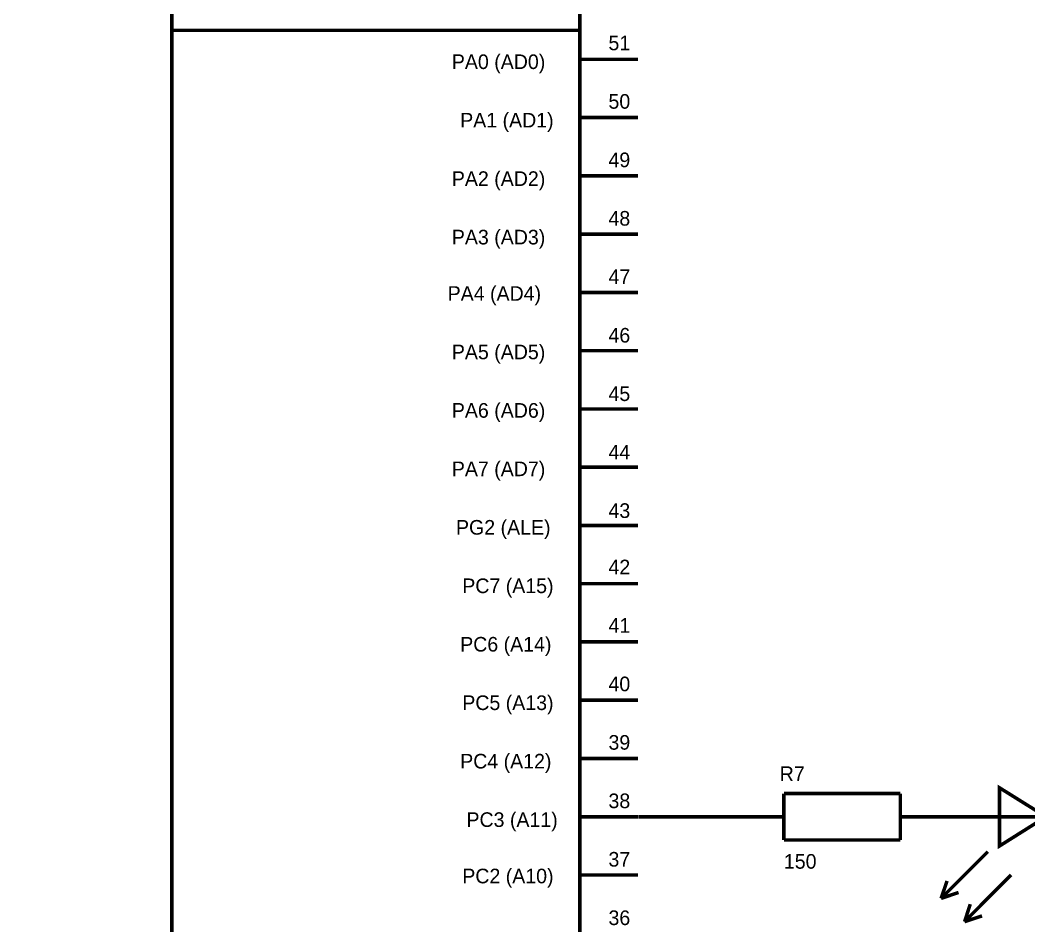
# Model space of a CAD drawing. Header units: inches. Extents: x 0 to 594, y 0 to 420.
# Drawn here: x 304.5 to 391, y 153.1 to 230.9 of the extents above; entities that cross this region are included whole.
import ezdxf

# ---------------------------------------------------------------- set-up
doc = ezdxf.new("R2010")
doc.units = ezdxf.units.IN
doc.layers.add('Sheet', color=255, linetype='Continuous')

msp = doc.modelspace()

# ---------------------------------------------------------------- linework, layer by layer
at = {"layer": 'Sheet'}
for points in [[(265.004, 309.994, 0.3, 0.3, 0), (352.503, 309.994, 0.3, 0.3, 0), (352.503, 135.002, 0.3, 0.3, 0), (265.004, 135.002, 0.3, 0.3, 0), (265.004, 309.994, 0.3, 0.3, 0)], [(388.519, 159.986, 0.3, 0.3, 0), (388.519, 164.981, 0.3, 0.3, 0), (392.506, 162.495, 0.3, 0.3, 0), (388.519, 159.986, 0.3, 0.3, 0)]]:
    msp.add_lwpolyline(points, format="xyseb", close=True, dxfattribs=at)
for points in [[(317.506, 135.002, 0.3, 0.3, 0), (317.506, 309.994, 0.3, 0.3, 0)], [(352.503, 229.99, 0.3, 0.3, 0), (317.506, 229.99, 0.3, 0.3, 0)], [(352.503, 227.493, 0.3, 0.3, 0), (357.509, 227.493, 0.3, 0.3, 0)], [(352.503, 222.498, 0.3, 0.3, 0), (357.509, 222.498, 0.3, 0.3, 0)], [(352.503, 217.492, 0.3, 0.3, 0), (357.509, 217.492, 0.3, 0.3, 0)], [(352.503, 212.497, 0.3, 0.3, 0), (357.509, 212.497, 0.3, 0.3, 0)], [(352.503, 207.491, 0.3, 0.3, 0), (357.509, 207.491, 0.3, 0.3, 0)], [(352.503, 202.497, 0.3, 0.3, 0), (357.509, 202.497, 0.3, 0.3, 0)], [(352.503, 197.491, 0.3, 0.3, 0), (357.509, 197.491, 0.3, 0.3, 0)], [(352.503, 192.496, 0.3, 0.3, 0), (357.509, 192.496, 0.3, 0.3, 0)], [(352.503, 187.49, 0.3, 0.3, 0), (357.509, 187.49, 0.3, 0.3, 0)], [(352.503, 182.496, 0.3, 0.3, 0), (357.509, 182.496, 0.3, 0.3, 0)], [(352.503, 177.501, 0.3, 0.3, 0), (357.509, 177.501, 0.3, 0.3, 0)], [(352.503, 172.495, 0.3, 0.3, 0), (357.509, 172.495, 0.3, 0.3, 0)], [(352.503, 167.501, 0.3, 0.3, 0), (357.509, 167.501, 0.3, 0.3, 0)], [(380.008, 164.488, 0.3, 0.3, 0), (370.018, 164.488, 0.3, 0.3, 0)], [(370.018, 164.488, 0.3, 0.3, 0), (370.018, 160.501, 0.3, 0.3, 0)], [(380.008, 160.501, 0.3, 0.3, 0), (380.008, 164.488, 0.3, 0.3, 0)], [(352.503, 162.495, 0.3, 0.3, 0), (357.509, 162.495, 0.3, 0.3, 0)], [(367.51, 162.495, 0.3, 0.3, 0), (367.51, 162.495, 0.3, 0.3, 0), (357.52, 162.495, 0.3, 0.3, 0)], [(370.018, 162.495, 0.3, 0.3, 0), (367.51, 162.495, 0.3, 0.3, 0)], [(380.008, 162.495, 0.3, 0.3, 0), (382.516, 162.495, 0.3, 0.3, 0)], [(387.511, 162.495, 0.3, 0.3, 0), (382.516, 162.495, 0.3, 0.3, 0)], [(387.511, 162.495, 0.3, 0.3, 0), (392.506, 162.495, 0.3, 0.3, 0)], [(370.018, 160.501, 0.3, 0.3, 0), (380.008, 160.501, 0.3, 0.3, 0)], [(387.511, 159.493, 0.3, 0.3, 0), (383.502, 155.484, 0.3, 0.3, 0)], [(352.503, 157.5, 0.3, 0.3, 0), (357.509, 157.5, 0.3, 0.3, 0)], [(389.505, 157.5, 0.3, 0.3, 0), (385.518, 153.491, 0.3, 0.3, 0)], [(383.502, 155.484, 0.3, 0.3, 0), (384.017, 156.985, 0.3, 0.3, 0)], [(385.002, 155.999, 0.3, 0.3, 0), (383.502, 155.484, 0.3, 0.3, 0)], [(385.518, 153.491, 0.3, 0.3, 0), (386.01, 154.991, 0.3, 0.3, 0)], [(387.018, 153.984, 0.3, 0.3, 0), (385.518, 153.491, 0.3, 0.3, 0)]]:
    msp.add_lwpolyline(points, format="xyseb", dxfattribs=at)

# ---------------------------------------------------------------- texts
for s, p in [('51', (354.967, 228.276)), ('PA0 (AD0)', (341.528, 226.664)), ('50', (354.967, 223.259)), ('PA1 (AD1)', (342.244, 221.647)), ('49', (354.967, 218.242)), ('PA2 (AD2)', (341.528, 216.63)), ('48', (354.967, 213.225)), ('PA3 (AD3)', (341.528, 211.613)), ('47', (354.967, 208.208)), ('PA4 (AD4)', (341.169, 206.775)), ('46', (354.967, 203.191)), ('PA5 (AD5)', (341.528, 201.758)), ('45', (354.967, 198.174)), ('PA6 (AD6)', (341.528, 196.741)), ('44', (354.967, 193.157)), ('PA7 (AD7)', (341.528, 191.724)), ('43', (354.967, 188.14)), ('PG2 (ALE)', (341.886, 186.706)), ('42', (354.967, 183.302)), ('PC7 (A15)', (342.424, 181.689)), ('41', (354.967, 178.285)), ('PC6 (A14)', (342.244, 176.672)), ('40', (354.967, 173.268)), ('PC5 (A13)', (342.424, 171.655)), ('39', (354.967, 168.251)), ('PC4 (A12)', (342.244, 166.638)), ('R7', (369.66, 165.563)), ('38', (354.967, 163.234)), ('PC3 (A11)', (342.782, 161.621)), ('37', (354.967, 158.217)), ('150', (370.018, 158.038)), ('PC2 (A10)', (342.424, 156.783)), ('36', (354.967, 153.2))]:
    msp.add_text(s, height=1.2543, dxfattribs=at).set_placement(p)

doc.saveas('drawing.dxf')
